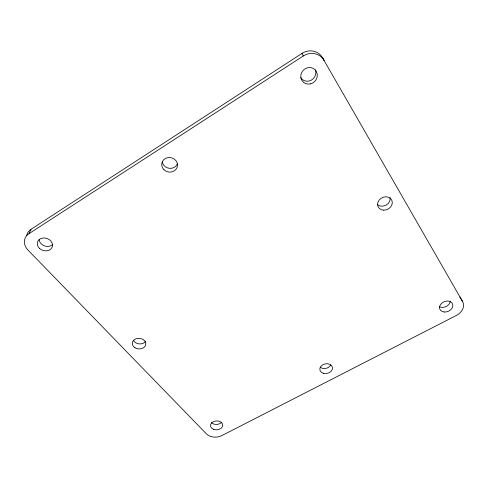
<?xml version="1.0" encoding="UTF-8"?>
<svg xmlns="http://www.w3.org/2000/svg" width="488" height="488" viewBox="0 0 488 488"><rect width="100%" height="100%" fill="white"/><g stroke="black" fill="none" stroke-linecap="round" stroke-linejoin="round"><path stroke-width="0.73" d="M29.005 233.642L31.006 229.305L302.029 53.381A15.47 14.542 -50.8 0 1 322.537 57.785L324.087 60.402A15.659 14.707 -49.8 0 0 303.316 55.961L29.005 233.642A14.182 11.486 18.3 0 0 28.005 250.082L206.448 433.893A11.12 8.058 -3.1 0 0 221.796 435.631L456.28 315.51A12.517 9.479 -23 0 0 462.636 301.627L322.537 57.785M462.636 301.627L459.97 297.039A12.389 9.431 -23.1 0 1 460.349 297.802M302.029 53.381L303.316 55.961M26.59 235.704A14.018 11.401 18.6 0 1 31.006 229.305M315.425 69.863A8.436 7.942 -48.4 0 1 311.124 80.27A8.436 7.942 -48.4 0 1 300.663 77.58M390.046 197.506A7.509 6.387 -27.3 0 1 386.13 205.039A7.509 6.387 -27.3 0 1 377.529 204.655M450.265 301.212A6.814 5.203 -22.9 0 1 446.349 306.403A6.814 5.203 -22.9 0 1 439.566 306.763M330.815 364.963A6.356 4.862 -11.9 0 1 320.134 367.183M221.491 422.425A6.082 4.453 -3.1 0 1 211.469 422.657M145.461 341.539A6.734 5.289 4.4 0 1 139.153 343.881A6.734 5.289 4.4 0 1 133.462 340.392M52.625 244.567A7.68 6.265 18.1 0 1 44.377 245.836A7.68 6.265 18.1 0 1 39.156 239.529M177.303 163.968A7.845 7.204 13.2 0 1 169.196 168.287A7.845 7.204 13.2 0 1 162.303 161.992M310.502 83.881A8.54 8.034 -47.3 0 0 315.376 70.077A8.54 8.034 -47.3 0 0 301.279 73.462A8.54 8.034 -47.3 0 0 310.502 83.881M383.788 210.175A7.594 6.436 -27 0 0 391.815 200.269A7.594 6.436 -27 0 0 379.2 200.013A7.594 6.436 -27 0 0 383.788 210.175M444.226 312.015A6.887 5.234 -22.7 0 0 452.675 304.274A6.887 5.234 -22.7 0 0 441.634 303.304A6.887 5.234 -22.7 0 0 444.226 312.015M323.709 373.405A6.423 4.88 -11.8 0 0 332.487 367.482A6.423 4.88 -11.8 0 0 322.318 365.061A6.423 4.88 -11.8 0 0 323.709 373.405M213.598 429.336A6.143 4.465 -3.1 0 0 222.748 425.158A6.143 4.465 -3.1 0 0 213.494 421.595A6.143 4.465 -3.1 0 0 213.598 429.336M134.877 347.712A6.801 5.319 4.3 0 0 145.778 344.558A6.801 5.319 4.3 0 0 136.487 338.623A6.801 5.319 4.3 0 0 134.877 347.712M39.43 248.349A7.771 6.313 17.8 0 0 52.259 246.91A7.771 6.313 17.8 0 0 43.011 238.016A7.771 6.313 17.8 0 0 39.43 248.349M164.005 169.769A7.936 7.271 12.7 0 0 177.242 166.994A7.936 7.271 12.7 0 0 167.585 157.691A7.936 7.271 12.7 0 0 164.005 169.769"/></g></svg>
